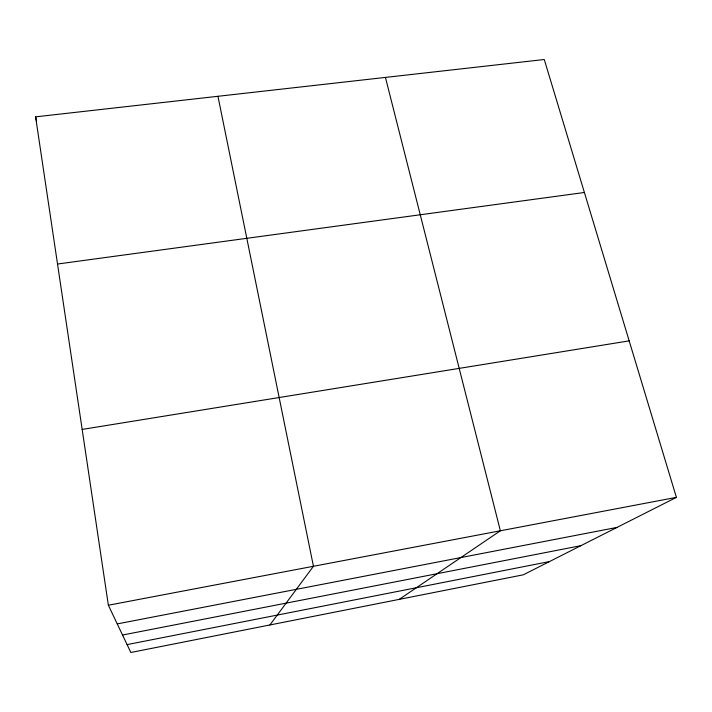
<?xml version="1.0" encoding="UTF-8"?>
<svg xmlns="http://www.w3.org/2000/svg" width="712" height="712" viewBox="0 0 712 712"><rect width="100%" height="100%" fill="white"/><g stroke="black" fill="none" stroke-linecap="round" stroke-linejoin="round"><path stroke-width="1.07" d="M269.91 624.967L313.44 566.28L217.952 96.289M399.227 599.37L500.367 530.787L385.432 77.412M676.4 497.359L523.32 574.807L130.848 652.486L108.358 605.227L35.6 116.848L544.271 59.514L676.4 497.359L108.358 605.227M127.092 644.609L549.477 561.572M122.535 635.033L580.912 545.668M117.249 623.908L616.948 527.432M82.165 429.425L629.168 340.861M57.53 264.018L584.392 192.48M35.6 116.848L36.561 121.129"/></g></svg>
